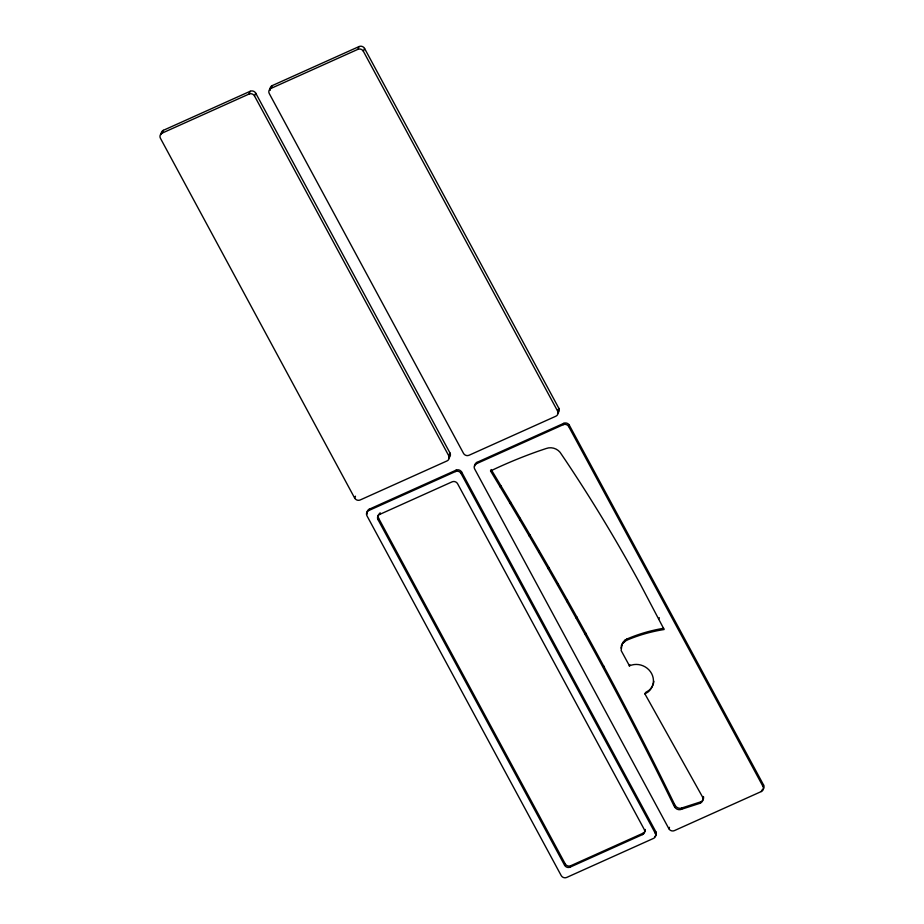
<?xml version="1.0" encoding="UTF-8"?>
<svg xmlns="http://www.w3.org/2000/svg" width="924" height="924" viewBox="0 0 924 924"><rect width="100%" height="100%" fill="white"/><g stroke="black" fill="none" stroke-linecap="round" stroke-linejoin="round"><path stroke-width="1.39" d="M620.928 648.082L621.991 644.294L621.147 650.542L629.475 665.846A16.517 15.338 23.4 0 1 650.427 671.667A16.517 15.338 23.4 0 1 648.198 691.903L644.929 693.924L702.39 796.719A5.197 4.828 23.4 0 1 700.242 803.21L681.554 809.262A5.197 4.828 23.4 0 1 674.601 806.871L673.758 805.381C618.156 690.979 556.387 579.741 490.54 470.951L491.152 469.542C556.999 578.332 618.757 689.581 674.37 803.984L675.201 805.462A5.197 4.828 23.4 0 0 682.155 807.865L700.842 801.813A5.197 4.828 23.4 0 0 703.464 796.534M449.965 452.956L448.752 455.763A4.123 3.835 23.4 0 1 447.043 460.914L360.175 499.976A4.123 3.835 23.4 0 1 354.666 498.071L160.43 138.277A4.123 3.835 23.4 0 1 162.127 133.125L163.34 130.33L250.219 91.268A4.123 3.835 23.4 0 1 255.729 93.162L449.965 452.956A4.123 3.835 23.4 0 1 448.718 457.865M162.127 133.125L249.006 94.063L250.219 91.268M448.752 455.763L254.516 95.969L255.729 93.162M558.812 408.246L557.599 411.053A4.123 3.835 23.4 0 1 555.89 416.204L469.022 455.266A4.123 3.835 23.4 0 1 463.513 453.361L269.277 93.567A4.123 3.835 23.4 0 1 270.986 88.415L272.199 85.62L359.066 46.558A4.123 3.835 23.4 0 1 364.576 48.452L558.812 408.246A4.123 3.835 23.4 0 1 557.565 413.155M270.986 88.415L357.854 49.353L359.066 46.558M557.599 411.053L363.363 51.259L364.576 48.452M354.666 498.071L355.474 496.2M655.878 831.831L655.266 833.229A4.123 3.835 23.4 0 1 653.557 838.38L566.689 877.442A4.123 3.835 23.4 0 1 561.18 875.548L366.943 515.754A4.123 3.835 23.4 0 1 368.641 510.602L369.253 509.205L456.121 470.143A4.123 3.835 23.4 0 1 461.642 472.048L655.878 831.831A4.123 3.835 23.4 0 1 654.619 836.74M645.299 829.498A4.123 3.835 23.3 0 1 643.139 833.182L642.526 834.58L570.108 867.139A4.123 3.835 23.4 0 1 564.587 865.245L377.974 519.565A4.123 3.835 23.5 0 1 379.683 514.414L380.284 513.005M377.974 519.565L378.574 518.168A4.123 3.835 23.5 0 1 378.736 514.298M368.641 510.602L455.509 471.54L456.121 470.143M655.266 833.229L461.03 473.446L461.642 472.048M476.345 463.767L476.957 462.37L563.825 423.308A4.123 3.835 23.4 0 1 569.334 425.213L763.571 784.996A4.123 3.835 23.4 0 1 761.873 790.147L761.261 791.556L674.393 830.618A4.123 3.835 23.4 0 1 668.872 828.712L474.636 468.918A4.123 3.835 23.4 0 1 476.345 463.767L563.213 424.705L563.825 423.308M500.3 487.179L500.912 485.781M510.002 503.441L510.602 502.044M519.635 519.738L520.247 518.329M761.261 791.556A4.123 3.835 23.4 0 0 762.97 786.405L568.734 426.611L569.334 425.213M529.209 536.059L529.822 534.661M538.727 552.413L539.327 551.016M548.175 568.791L548.775 567.394M557.565 585.215L558.165 583.806M566.886 601.651L567.498 600.254M576.149 618.133L576.761 616.724M585.354 634.638L585.955 633.229M603.568 667.729L604.169 666.331M663.663 628.285A161.134 149.723 23.4 0 0 654.989 629.972L651.766 630.722A161.134 149.723 23.4 0 0 626.876 639.038L624.751 640.332L622.487 643.531L626.276 640.436A161.134 149.723 23.4 0 1 651.154 632.12L654.377 631.369A161.134 149.723 23.4 0 1 664.148 629.51L640.401 584.349A1589.858 1477.187 23.4 0 0 565.627 460.51L560.059 452.286A11.827 10.996 23.4 0 0 546.188 448.51L538.831 450.993A504.908 469.126 23.4 0 0 490.54 470.951M624.15 641.73L624.751 640.332M626.276 640.436L626.876 639.038M629.267 665.973L629.868 664.575M658.697 619.126L659.297 617.729M564.587 865.245L565.199 863.836L378.574 518.168M570.108 867.139L570.72 865.742L643.139 833.182M644.929 693.924L645.529 692.526L648.798 690.494A16.517 15.338 23.4 0 0 653.903 681.323M673.758 805.381L674.37 803.984M674.601 806.871L675.201 805.462M668.872 828.712L669.484 827.315M681.554 809.262L682.155 807.865M700.161 803.245L700.842 801.813M762.97 786.405L763.571 784.996M621.378 645.691L623.088 642.122M379.683 514.414L452.102 481.843A4.123 3.835 23.4 0 1 457.611 483.749L644.236 829.429A4.123 3.835 23.3 0 1 642.526 834.58M455.509 471.54A4.123 3.835 23.4 0 1 461.03 473.446M367.325 513.883A4.123 3.835 23.4 0 1 369.253 509.205M570.72 865.742A4.123 3.835 23.4 0 1 565.199 863.836M379.418 513.548A4.123 3.835 23.5 0 1 379.833 513.247M161.273 134.511A4.123 3.835 23.4 0 1 163.34 130.33M249.006 94.063A4.123 3.835 23.4 0 1 254.516 95.969M357.854 49.353A4.123 3.835 23.4 0 1 363.363 51.259M270.27 90.298A4.123 3.835 23.4 0 1 272.199 85.62M563.213 424.705A4.123 3.835 23.4 0 1 568.734 426.611M474.786 466.054A4.123 3.835 23.4 0 1 476.957 462.37"/></g></svg>
